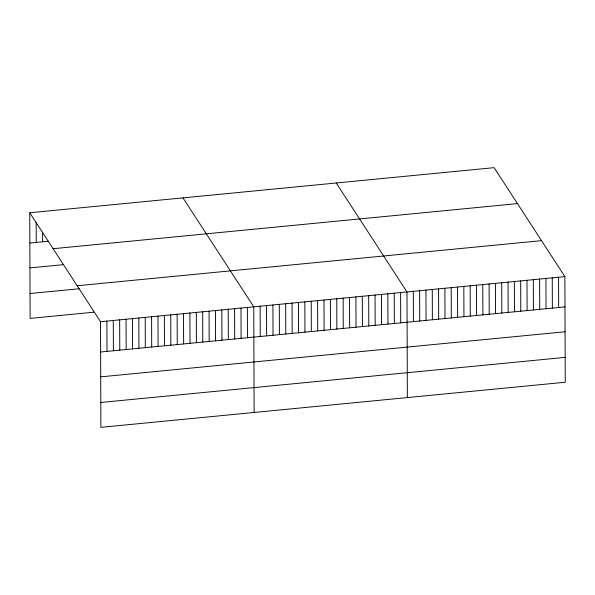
<?xml version="1.0" encoding="UTF-8"?>
<svg xmlns="http://www.w3.org/2000/svg" width="595" height="595" viewBox="0 0 595 595"><rect width="100%" height="100%" fill="white"/><g stroke="black" fill="none" stroke-linecap="round" stroke-linejoin="round"><path stroke-width="0.89" d="M29.75 212.757L494.118 167.656L564.878 276.608L565.25 382.243L100.882 427.344L100.518 321.709L29.75 212.757L30.122 318.392L93.965 312.189M29.854 243.043L48.098 241.272M53.104 248.71L517.471 203.616M29.943 267.906L63.695 264.626M77.164 285.756L541.532 240.655M30.033 293.521L79.291 288.739M100.518 321.709L564.878 276.608M100.622 351.995L564.99 306.894M100.711 376.858L565.072 331.757M100.8 402.48L565.161 357.379M336.235 182.992L406.995 291.944L407.367 397.579M182.992 197.875L253.76 306.827L254.125 412.461M558.564 277.225L558.675 307.503M552.249 277.835L552.353 308.121M545.935 278.453L546.039 308.731M539.62 279.062L539.725 309.348M533.306 279.68L533.41 309.958M526.991 280.29L527.096 310.575M520.677 280.907L520.781 311.185M514.355 281.517L514.467 311.802M508.041 282.134L508.152 312.412M501.726 282.744L501.83 313.029M495.412 283.361L495.516 313.639M489.097 283.971L489.202 314.257M482.783 284.581L482.887 314.867M476.469 285.198L476.573 315.484M470.154 285.808L470.258 316.094M463.832 286.426L463.944 316.704M457.518 287.035L457.629 317.321M451.203 287.653L451.308 317.931M444.889 288.263L444.993 318.548M438.575 288.88L438.679 319.158M432.26 289.49L432.364 319.775M425.946 290.107L426.05 320.385M419.631 290.717L419.735 321.003M413.309 291.334L413.421 321.612M400.613 292.562L400.718 322.847M394.225 293.186L394.336 323.464M387.843 293.804L387.947 324.089M381.454 294.428L381.566 324.706M375.073 295.046L375.177 325.331M368.684 295.663L368.796 325.948M362.303 296.288L362.407 326.566M355.914 296.905L356.026 327.191M349.533 297.53L349.637 327.808M343.144 298.147L343.255 328.425M336.763 298.764L336.867 329.05M330.374 299.389L330.485 329.667M323.992 300.006L324.096 330.292M317.604 300.624L317.715 330.909M311.222 301.249L311.326 331.527M304.833 301.866L304.945 332.151M298.452 302.491L298.556 332.769M292.063 303.108L292.175 333.386M285.682 303.725L285.786 334.011M279.3 304.35L279.405 334.628M272.912 304.967L273.016 335.253M266.53 305.585L266.634 335.87M260.141 306.209L260.246 336.487M247.371 307.451L247.475 337.729M240.99 308.069L241.094 338.354M234.601 308.686L234.705 338.971M228.22 309.311L228.324 339.589M221.831 309.928L221.935 340.214M215.45 310.545L215.554 340.831M209.061 311.17L209.165 341.448M202.679 311.787L202.783 342.073M196.291 312.412L196.395 342.69M189.909 313.029L190.013 343.315M183.52 313.647L183.624 343.932M177.139 314.272L177.243 344.55M170.75 314.889L170.854 345.174M164.369 315.506L164.473 345.792M157.98 316.131L158.084 346.409M151.599 316.748L151.703 347.034M145.21 317.373L145.314 347.651M138.828 317.99L138.933 348.276M132.44 318.608L132.544 348.893M126.058 319.232L126.162 349.51M119.669 319.85L119.773 350.135M113.288 320.474L113.392 350.753M106.899 321.092L107.003 351.37M42.595 232.623L42.624 241.801M36.169 222.233L36.243 242.418"/></g></svg>
